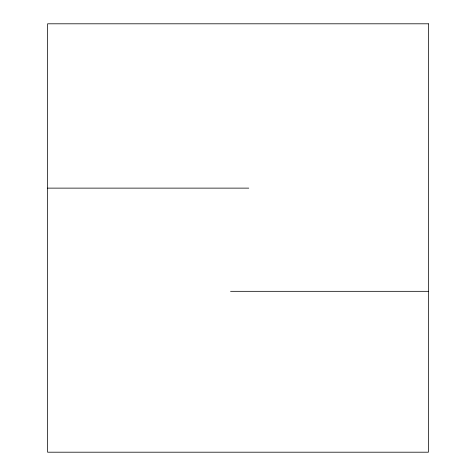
<?xml version="1.0" encoding="UTF-8"?>
<svg xmlns="http://www.w3.org/2000/svg" width="476" height="476" viewBox="0 0 476 476"><rect width="100%" height="100%" fill="white"/><g stroke="black" fill="none" stroke-linecap="round" stroke-linejoin="round"><path stroke-width="0.71" d="M47.6 188.127L248.787 188.127M230.557 291.324L428.4 291.324M428.4 23.8L47.6 23.8L47.6 452.2L428.4 452.2L428.4 23.8"/></g></svg>
